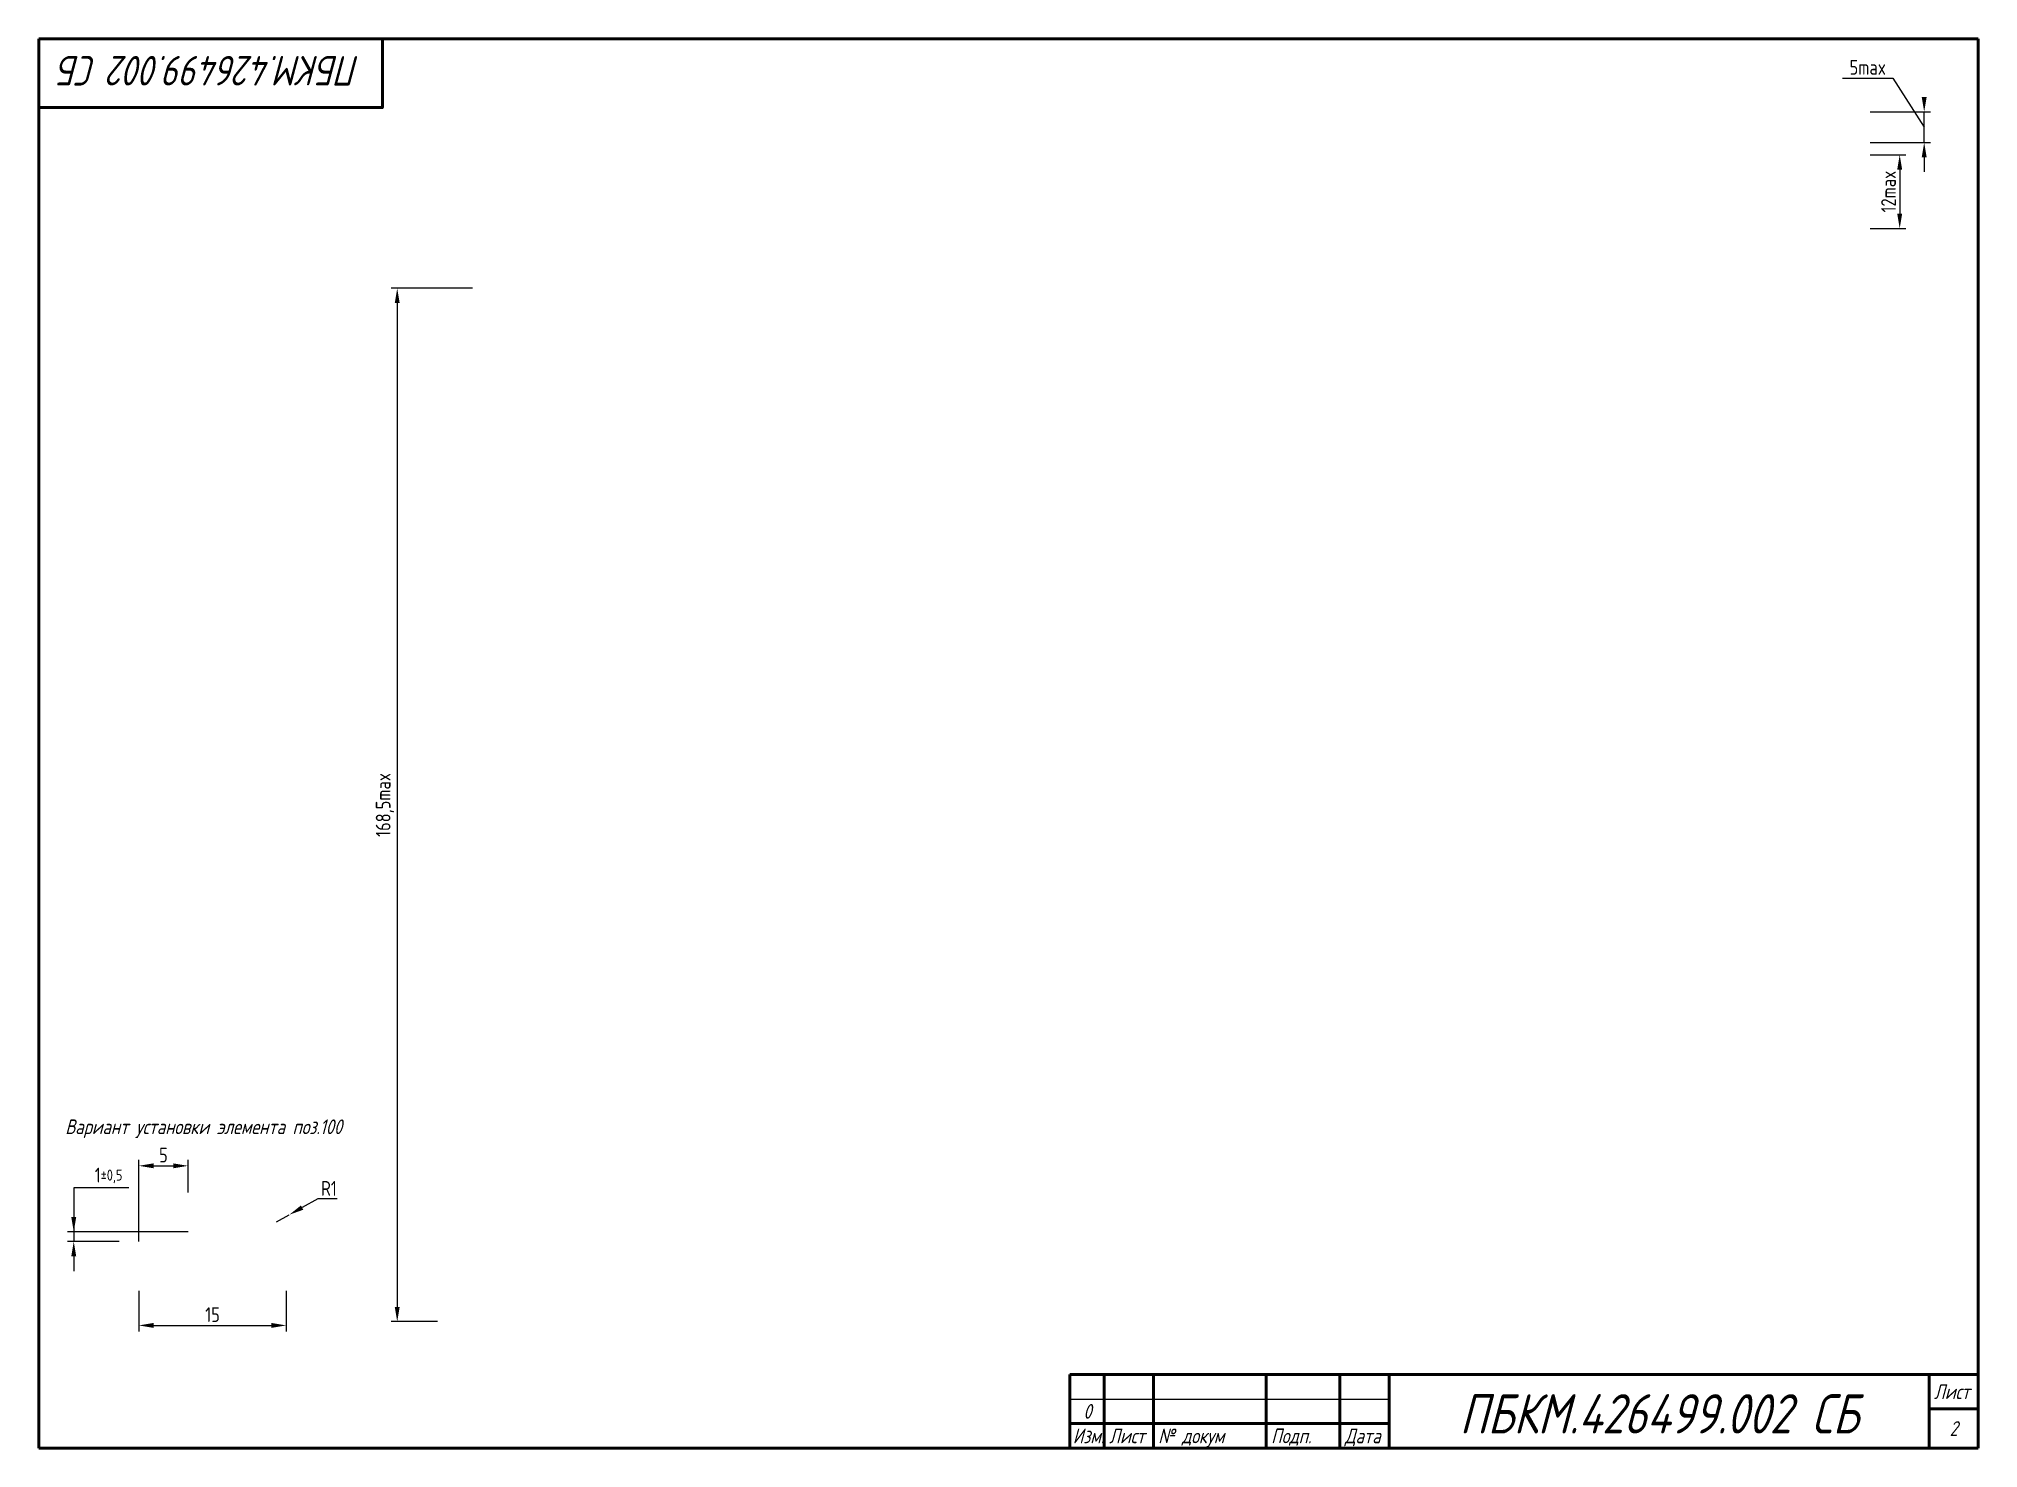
# Paper-space layout '2' of a CAD drawing. Header units: millimetres. Extents: x 20 to 415, y 5 to 292.
import ezdxf
from ezdxf.enums import TextEntityAlignment as Align

# ---------------------------------------------------------------- set-up
doc = ezdxf.new("R2010")
doc.units = ezdxf.units.MM
doc.layers.get('0').update_dxf_attribs({"color": 250})
for name, color, linetype, lineweight in [('BOTTOM', 7, 'Continuous', 35), ('Основной', 105, 'Continuous', 50), ('РАЗМЕРЫ', 7, 'Continuous', 25)]:
    doc.layers.add(name, color=color, linetype=linetype, lineweight=lineweight)
doc.layers.add('Видовой экран', color=3, linetype='Continuous')
doc.layers.get('Видовой экран').freeze()
doc.styles.add('ГОСТ 2.304', font='CS_Gost2304.shx')
doc.styles.add('ГОСТ А', font='', dxfattribs={"oblique": 15})
doc.styles.get('ГОСТ А').set_extended_font_data('GOST 2.304 type A')
doc.dimstyles.new('ЕСКД', dxfattribs={"dimscale": 0, "dimtxt": 3, "dimasz": 3, "dimexe": 1.25, "dimexo": 0, "dimtad": 1, "dimtoh": 1, "dimdec": 1, "dimrnd": 0.5, "dimtxsty": 'ГОСТ 2.304', "dimcen": 5, "dimadec": 3, "dimazin": 2, "dimtfac": 0.75, "dimtdec": 4, "dimtmove": 1, "dimatfit": 3, "dimfxl": 1, "dimtolj": 1, "dimarcsym": 0})

# ---------------------------------------------------------------- blocks, each defined once
blk = doc.blocks.new('Decimal')
at = {"style": 'ГОСТ А', "oblique": 15}
blk.add_text('ПБКМ.426499.002 СБ', height=8, dxfattribs=at).set_placement((0, 0), align=Align.CENTER)
blk = doc.blocks.new('*D1315')
at = {"layer": 'Defpoints', "color": 0}
for p in [(393.01, 268.38), (393.01, 253.38), (399.01, 253.38)]:
    blk.add_point(p, dxfattribs=at)
at = {"layer": 'РАЗМЕРЫ', "color": 0, "lineweight": -2}
for p, q in [((393.01, 268.38), (400.26, 268.38)), ((399.01, 265.38), (399.01, 256.38)), ((393.01, 253.38), (400.26, 253.38))]:
    blk.add_line(p, q, dxfattribs=at)
at = {"layer": 'РАЗМЕРЫ', "color": 0}
for points in [[(399.51, 265.38), (398.51, 265.38), (399.01, 268.38)], [(398.51, 256.38), (399.51, 256.38), (399.01, 253.38)]]:
    blk.add_solid(points, dxfattribs=at)
at = {"layer": 'РАЗМЕРЫ', "color": 0, "insert": (396.73, 260.88), "char_height": 3, "attachment_point": 5, "rotation": 90, "style": 'ГОСТ 2.304'}
blk.add_mtext('\\A1;12max', dxfattribs=at)
blk = doc.blocks.new('*D1317')
at = {"layer": 'Defpoints', "color": 0}
for p in [(393.01, 277.12), (404, 277.12), (393.01, 270.88)]:
    blk.add_point(p, dxfattribs=at)
at = {"layer": 'РАЗМЕРЫ', "color": 0, "lineweight": -2}
for p, q in [((387.38, 284), (397.62, 284)), ((397.62, 284), (404, 274)), ((393.01, 277.12), (405.25, 277.12)), ((404, 270.88), (404, 277.12)), ((393.01, 270.88), (405.25, 270.88)), ((404, 267.88), (404, 264.88))]:
    blk.add_line(p, q, dxfattribs=at)
at = {"layer": 'РАЗМЕРЫ', "color": 0}
for points in [[(403.5, 280.12), (404.5, 280.12), (404, 277.12)], [(404.5, 267.88), (403.5, 267.88), (404, 270.88)]]:
    blk.add_solid(points, dxfattribs=at)
at = {"layer": 'РАЗМЕРЫ', "color": 0, "insert": (392.5, 286.19), "char_height": 3, "attachment_point": 5, "style": 'ГОСТ 2.304'}
blk.add_mtext('\\A1;5max', dxfattribs=at)
blk = doc.blocks.new('*D1319')
at = {"layer": 'Defpoints', "color": 0}
for p in [(108.33, 241.19), (93, 30.77), (101.21, 30.77)]:
    blk.add_point(p, dxfattribs=at)
at = {"layer": 'РАЗМЕРЫ', "color": 0, "lineweight": -2}
for p, q in [((108.33, 241.19), (91.75, 241.19)), ((93, 238.19), (93, 33.77)), ((101.21, 30.77), (91.75, 30.77))]:
    blk.add_line(p, q, dxfattribs=at)
at = {"layer": 'РАЗМЕРЫ', "color": 0}
for points in [[(93.5, 238.19), (92.5, 238.19), (93, 241.19)], [(92.5, 33.77), (93.5, 33.77), (93, 30.77)]]:
    blk.add_solid(points, dxfattribs=at)
at = {"layer": 'РАЗМЕРЫ', "color": 0, "insert": (90.49, 135.98), "char_height": 3, "attachment_point": 5, "rotation": 90, "style": 'ГОСТ 2.304'}
blk.add_mtext('\\A1;168,5max', dxfattribs=at)
blk = doc.blocks.new('*D1321')
at = {"layer": 'Defpoints', "color": 0}
for p in [(71.01, 52.53), (68.39, 51.07)]:
    blk.add_point(p, dxfattribs=at)
at = {"layer": 'РАЗМЕРЫ', "color": 0, "lineweight": -2}
for p, q in [((76.82, 55.78), (73.63, 54)), ((80.74, 55.78), (76.82, 55.78)), ((68.39, 51.07), (71.01, 52.53))]:
    blk.add_line(p, q, dxfattribs=at)
at = {"layer": 'РАЗМЕРЫ', "color": 0}
blk.add_solid([(73.39, 54.43), (73.87, 53.56), (71.01, 52.53)], dxfattribs=at)
at = {"layer": 'РАЗМЕРЫ', "color": 0, "insert": (79.09, 57.9), "char_height": 3, "attachment_point": 5, "style": 'ГОСТ 2.304'}
blk.add_mtext('\\A1;R1', dxfattribs=at)
blk = doc.blocks.new('_NONE')
blk = doc.blocks.new('*D1323')
at = {"layer": 'Defpoints', "color": 0}
for p in [(40.39, 37.07), (70.39, 37.07), (70.39, 30)]:
    blk.add_point(p, dxfattribs=at)
at = {"layer": 'РАЗМЕРЫ', "color": 0, "lineweight": -2}
for p, q in [((40.39, 37.07), (40.39, 28.75)), ((70.39, 37.07), (70.39, 28.75)), ((43.39, 30), (67.39, 30))]:
    blk.add_line(p, q, dxfattribs=at)
at = {"layer": 'РАЗМЕРЫ', "color": 0}
for points in [[(43.39, 30.5), (43.39, 29.5), (40.39, 30)], [(67.39, 29.5), (67.39, 30.5), (70.39, 30)]]:
    blk.add_solid(points, dxfattribs=at)
at = {"layer": 'РАЗМЕРЫ', "color": 0, "insert": (55.39, 32.19), "char_height": 3, "attachment_point": 5, "style": 'ГОСТ 2.304'}
blk.add_mtext('\\A1;15', dxfattribs=at)
blk = doc.blocks.new('*D1324')
at = {"layer": 'Defpoints', "color": 0}
for p in [(50.39, 49.07), (27.12, 47.07), (36.4, 47.07)]:
    blk.add_point(p, dxfattribs=at)
at = {"layer": 'РАЗМЕРЫ', "color": 0, "lineweight": -2}
for p, q in [((38.33, 58), (27.12, 58)), ((27.12, 58), (27.12, 49.07)), ((50.39, 49.07), (25.87, 49.07)), ((27.12, 49.07), (27.12, 47.07)), ((36.4, 47.07), (25.87, 47.07)), ((27.12, 44.07), (27.12, 41.07))]:
    blk.add_line(p, q, dxfattribs=at)
at = {"layer": 'РАЗМЕРЫ', "color": 0}
for points in [[(26.62, 52.07), (27.62, 52.07), (27.12, 49.07)], [(27.62, 44.07), (26.62, 44.07), (27.12, 47.07)]]:
    blk.add_solid(points, dxfattribs=at)
at = {"layer": 'РАЗМЕРЫ', "color": 0, "insert": (34.22, 60.35), "char_height": 3, "attachment_point": 5, "style": 'ГОСТ 2.304'}
blk.add_mtext('\\A1;1{\\H2.250000;%%p0,5}', dxfattribs=at)
blk = doc.blocks.new('*D1325')
at = {"layer": 'Defpoints', "color": 0}
for p in [(50.39, 62.5), (50.39, 57.07), (40.39, 47.07)]:
    blk.add_point(p, dxfattribs=at)
at = {"layer": 'РАЗМЕРЫ', "color": 0, "lineweight": -2}
for p, q in [((40.39, 47.07), (40.39, 63.75)), ((50.39, 57.07), (50.39, 63.75)), ((43.39, 62.5), (47.39, 62.5))]:
    blk.add_line(p, q, dxfattribs=at)
at = {"layer": 'РАЗМЕРЫ', "color": 0}
for points in [[(43.39, 63), (43.39, 62), (40.39, 62.5)], [(47.39, 62), (47.39, 63), (50.39, 62.5)]]:
    blk.add_solid(points, dxfattribs=at)
at = {"layer": 'РАЗМЕРЫ', "color": 0, "insert": (45.39, 64.69), "char_height": 3, "attachment_point": 5, "style": 'ГОСТ 2.304'}
blk.add_mtext('\\A1;5', dxfattribs=at)
blk = doc.blocks.new('rev')
at = {"style": 'ГОСТ А', "oblique": 15}
blk.add_text('0', height=3, dxfattribs=at).set_placement((0, 0), align=Align.CENTER)

psp = doc.layouts.new('2')

# ---------------------------------------------------------------- linework, layer by layer
psp.add_line((230, 15), (295, 15))
at = {"layer": 'Основной'}
for p, q in [((20, 5), (20, 292)), ((415, 292), (20, 292)), ((415, 5), (415, 292)), ((230, 20), (415, 20)), ((230, 20), (230, 5)), ((237, 20), (237, 5)), ((247, 20), (247, 5)), ((270, 20), (270, 5)), ((285, 20), (285, 5)), ((295, 20), (295, 5)), ((405, 20), (405, 5)), ((405, 13), (415, 13)), ((230, 10), (295, 10)), ((230, 4.99), (20, 5)), ((415, 5), (230, 4.99))]:
    psp.add_line(p, q, dxfattribs=at)
psp.add_lwpolyline([(20, 292), (90, 292), (90, 278), (20, 278)], close=True, dxfattribs=at)

# ---------------------------------------------------------------- block references
at = {"layer": 'BOTTOM', "xscale": 0.75, "yscale": 0.75, "zscale": 0.75, "rotation": 180}
psp.add_blockref('Decimal', (55, 288.5), dxfattribs=at)
at = {"layer": 'BOTTOM'}
for name, p in [('Decimal', (350, 8)), ('rev', (233.58, 11))]:
    psp.add_blockref(name, p, dxfattribs=at)

# ---------------------------------------------------------------- texts
at = {"style": 'ГОСТ А', "oblique": 15}
for s, p in [('Лист', (406, 15)), ('Изм.', (230.61, 6)), ('Лист', (238, 6)), ('№ докум', (248, 6)), ('Подп.', (271, 6)), ('Дата', (286, 6))]:
    psp.add_text(s, height=3, dxfattribs=at).set_placement(p)
psp.add_text('2', height=3, dxfattribs=at).set_placement((410, 9), align=Align.MIDDLE)
at = {"linetype": 'Continuous', "insert": (53.57, 68.13), "char_height": 3, "width": 66.4619, "attachment_point": 8, "style": 'ГОСТ А'}
psp.add_mtext('Вариант установки элемента поз.100', dxfattribs=at)

# ---------------------------------------------------------------- dimensions: what is measured, and where the dimension line sits
at = {"layer": 'РАЗМЕРЫ'}
dim = psp.add_linear_dim(base=(404, 277.12), p1=(393.01, 270.88), p2=(393.01, 277.12), angle=90, text='<>max', dimstyle='ЕСКД', override={"dimscale": 1, "dimlfac": 0.8, "dimtxsty": 'ГОСТ 2.304', "dimsah": 1, "dimtolj": 1}, dxfattribs=at)
dim.commit()
dim.dimension.update_dxf_attribs({"geometry": '*D1317', "text_midpoint": (397, 284), "dimtype": 160})
for base, p1, p2, picture, middle in [((399.01, 253.38), (393.01, 268.38), (393.01, 253.38), '*D1315', (396.73, 260.88)), ((93, 30.77), (108.33, 241.19), (101.21, 30.77), '*D1319', (90.49, 135.98))]:
    dim = psp.add_linear_dim(base=base, p1=p1, p2=p2, angle=90, text='<>max', dimstyle='ЕСКД', override={"dimscale": 1, "dimlfac": 0.8, "dimtxsty": 'ГОСТ 2.304', "dimsah": 1, "dimtolj": 1}, dxfattribs=at)
    dim.commit()
    dim.dimension.update_dxf_attribs({"geometry": picture, "text_midpoint": middle})
for base, p1, p2, picture, middle in [((50.39, 62.5), (40.39, 47.07), (50.39, 57.07), '*D1325', (45.39, 64.69)), ((70.39, 30), (40.39, 37.07), (70.39, 37.07), '*D1323', (55.39, 32.19))]:
    dim = psp.add_linear_dim(base=base, p1=p1, p2=p2, dimstyle='ЕСКД', override={"dimscale": 1, "dimlfac": 0.5, "dimtxsty": 'ГОСТ 2.304', "dimsah": 1, "dimtolj": 1}, dxfattribs=at)
    dim.commit()
    dim.dimension.update_dxf_attribs({"geometry": picture, "text_midpoint": middle})
dim = psp.add_linear_dim(base=(27.12, 47.07), p1=(50.39, 49.07), p2=(36.4, 47.07), angle=90, dimstyle='ЕСКД', override={"dimscale": 1, "dimlfac": 0.5, "dimtxsty": 'ГОСТ 2.304', "dimsah": 1, "dimtol": 1, "dimlim": 0, "dimtp": 0.5, "dimtm": 0.5, "dimtolj": 1}, dxfattribs=at)
dim.commit()
dim.dimension.update_dxf_attribs({"geometry": '*D1324', "text_midpoint": (27.5, 58), "dimtype": 160})
dim = psp.add_radius_dim(center=(68.39, 51.07), mpoint=(71.01, 52.53), dimstyle='ЕСКД', override={"dimscale": 1, "dimlfac": 0.333333, "dimtxsty": 'ГОСТ 2.304', "dimblk1": 'NONE', "dimsah": 1, "dimse1": 0, "dimtolj": 1}, dxfattribs=at)
dim.commit()
dim.dimension.update_dxf_attribs({"geometry": '*D1321', "text_midpoint": (76.82, 55.78), "dimtype": 164})

# ---------------------------------------------------------------- viewports
at = {"layer": 'Видовой экран', "view_target_point": (320.49, -3050.5)}
psp.add_viewport(center=(247, 154), size=(293.84, 248.8062), view_center_point=(0, 0), view_height=199.0449, dxfattribs=at)
at = {"layer": 'Видовой экран', "view_target_point": (489.8, -2894.54)}
psp.add_viewport(center=(56, 48), size=(45, 26), view_center_point=(0, 0), view_height=13, status=3, dxfattribs=at)

doc.saveas('drawing.dxf')
